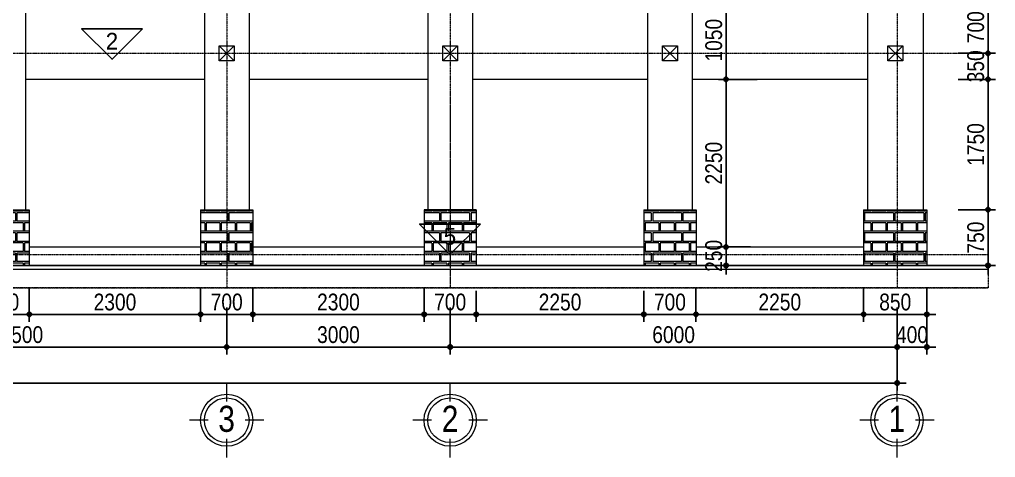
# Model space of a CAD drawing. Extents: x -79995 to 347433, y -157641 to 104789.
# Drawn here: x 8117 to 21219, y -64232 to -58352 of the extents above; entities that cross this region are included whole.
import ezdxf
from ezdxf.enums import TextEntityAlignment as Align

# ---------------------------------------------------------------- set-up
doc = ezdxf.new("R2010")
doc.units = 0
doc.linetypes.add('ACAD_ISO10W100', pattern=[18, 12, -3, 0, -3])
doc.linetypes.add('DASHED2', pattern=[0.375, 0.25, -0.125])
doc.layers.get('DEFPOINTS').update_dxf_attribs({"linetype": 'CONTINUOUS'})
for name, color, linetype in [('DIM', 1, 'CONTINUOUS'), ('HATCH', 8, 'CONTINUOUS'), ('HATCHNGOI', 22, 'CONTINUOUS'), ('TAGS', 60, 'CONTINUOUS'), ('TUONG', 131, 'CONTINUOUS')]:
    doc.layers.add(name, color=color, linetype=linetype)
for name, color, linetype, lineweight in [('HACHT', 8, 'CONTINUOUS', 5), ('NET-THAY', 2, 'CONTINUOUS', 13), ('TEN TRUC', 3, 'CONTINUOUS', 18), ('TRUC', 24, 'CONTINUOUS', 0)]:
    doc.layers.add(name, color=color, linetype=linetype, lineweight=lineweight)
doc.styles.add('AVO', font='')
doc.styles.add('HEL-CONDENSE', font='')
doc.styles.get("Standard").update_dxf_attribs({"font": '', "height": 25})
doc.styles.add('VNI-HELVE-CONDENSEN', font='')
doc.styles.get('AVO').set_extended_font_data('VNI-Avo')
doc.styles.get('HEL-CONDENSE').set_extended_font_data('VNI-Helve-Condense')
doc.styles.get('Standard').set_extended_font_data('VNI-Helve-Condense')
doc.styles.get('VNI-HELVE-CONDENSEN').set_extended_font_data('VNI-Helve-Condense')
doc.dimstyles.new('D100', dxfattribs={"dimtxt": 225, "dimasz": 1.2, "dimexe": 100, "dimexo": 0, "dimgap": 50, "dimtad": 1, "dimdec": 0, "dimzin": 13, "dimdsep": 46, "dimtxsty": 'HEL-CONDENSE', "dimblk": 'D50', "dimcen": 0, "dimclrd": 1, "dimclre": 1, "dimclrt": 7, "dimadec": 0, "dimazin": 0, "dimtfac": 1, "dimtdec": 0, "dimtmove": 0, "dimatfit": 3, "dimldrblk": 'D50', "dimfxl": 1, "dimtolj": 1, "dimtzin": 13, "dimarcsym": 0})
doc.dimstyles.get("Standard").update_dxf_attribs({"dimtxt": 0.18, "dimasz": 0.18, "dimexe": 0.18, "dimexo": 0.0625, "dimgap": 0.09, "dimtad": 0, "dimtih": 1, "dimtoh": 1, "dimdec": 4, "dimzin": 0, "dimdsep": 46, "dimtxsty": 'Standard', "dimcen": 0.09, "dimadec": 0, "dimazin": 0, "dimtfac": 1, "dimtdec": 4, "dimtofl": 0, "dimtmove": 0, "dimatfit": 3, "dimfxl": 1, "dimtolj": 1, "dimtzin": 0, "dimarcsym": 0})
pattern_1 = [(180, (-1310704.43, -309423.3), (-3e-14, -270.968), [387.35, -19.05]), (180, (-1310704.43, -309537.6), (-3e-14, -270.968), [387.35, -19.05]), (180, (-1310806.03, -309558.77), (-3e-14, -270.968), [184.15, -19.05]), (180, (-1310806.03, -309673.07), (-3e-14, -270.968), [184.15, -19.05]), (270, (-1310704.43, -309423.3), (406.4, -7e-14), [114.3, -156.6672]), (270, (-1310685.38, -309423.3), (406.4, -7e-14), [114.3, -156.6672]), (270, (-1310806.03, -309558.77), (203.2, -4e-14), [114.3, -156.6672]), (270, (-1310786.98, -309558.77), (203.2, -4e-14), [114.3, -156.6672])]

# ---------------------------------------------------------------- blocks, each defined once
blk = doc.blocks.new('D50')
at = {"layer": 'DIM'}
blk.add_hatch(color=256, dxfattribs=at).paths.add_polyline_path([(25, 0, 1), (-25, 0, 1)])
blk.add_line((25, 0), (100, 0), dxfattribs=at)
blk.add_circle((0, 0), 25, dxfattribs=at)
blk = doc.blocks.new('*D761')
at = {"layer": 'DEFPOINTS', "color": 0, "transparency": 16777216}
for p in [(5398, -62219), (10898, -62219), (10898, -62749)]:
    blk.add_point(p, dxfattribs=at)
at = {"layer": 'DIM', "color": 1, "lineweight": -2, "transparency": 16777216}
for p, q in [((5398, -62219), (5398, -62849)), ((10898, -62219), (10898, -62849)), ((5400, -62749), (10897, -62749))]:
    blk.add_line(p, q, dxfattribs=at)
at = {"layer": 'DIM', "color": 1, "lineweight": -2, "transparency": 16777216, "xscale": 1.199999999999999, "yscale": 1.199999999999999, "zscale": 1.199999999999999, "rotation": 180}
blk.add_blockref('D50', (5398, -62749), dxfattribs=at)
at = {"layer": 'DIM', "color": 1, "lineweight": -2, "transparency": 16777216, "xscale": 1.199999999999999, "yscale": 1.199999999999999, "zscale": 1.199999999999999}
blk.add_blockref('D50', (10898, -62749), dxfattribs=at)
at = {"layer": 'DIM', "color": 7, "transparency": 16777216, "insert": (8148, -62584), "char_height": 225, "attachment_point": 5, "style": 'HEL-CONDENSE'}
blk.add_mtext('\\A1;5500', dxfattribs=at)
blk = doc.blocks.new('*D762')
at = {"layer": 'DEFPOINTS', "color": 0, "transparency": 16777216}
for p in [(10898, -62219), (13898, -62219), (13898, -62749)]:
    blk.add_point(p, dxfattribs=at)
at = {"layer": 'DIM', "color": 1, "lineweight": -2, "transparency": 16777216}
for p, q in [((10898, -62219), (10898, -62849)), ((13898, -62219), (13898, -62849)), ((10900, -62749), (13897, -62749))]:
    blk.add_line(p, q, dxfattribs=at)
at = {"layer": 'DIM', "color": 1, "lineweight": -2, "transparency": 16777216, "xscale": 1.199999999999999, "yscale": 1.199999999999999, "zscale": 1.199999999999999, "rotation": 180}
blk.add_blockref('D50', (10898, -62749), dxfattribs=at)
at = {"layer": 'DIM', "color": 1, "lineweight": -2, "transparency": 16777216, "xscale": 1.199999999999999, "yscale": 1.199999999999999, "zscale": 1.199999999999999}
blk.add_blockref('D50', (13898, -62749), dxfattribs=at)
at = {"layer": 'DIM', "color": 7, "transparency": 16777216, "insert": (12398, -62584), "char_height": 225, "attachment_point": 5, "style": 'HEL-CONDENSE'}
blk.add_mtext('\\A1;3000', dxfattribs=at)
blk = doc.blocks.new('*D763')
at = {"layer": 'DEFPOINTS', "color": 0, "transparency": 16777216}
for p in [(13898, -62219), (19898, -62219), (19898, -62749)]:
    blk.add_point(p, dxfattribs=at)
at = {"layer": 'DIM', "color": 1, "lineweight": -2, "transparency": 16777216}
for p, q in [((13898, -62219), (13898, -62849)), ((19898, -62219), (19898, -62849)), ((13900, -62749), (19897, -62749))]:
    blk.add_line(p, q, dxfattribs=at)
at = {"layer": 'DIM', "color": 1, "lineweight": -2, "transparency": 16777216, "xscale": 1.199999999999999, "yscale": 1.199999999999999, "zscale": 1.199999999999999, "rotation": 180}
blk.add_blockref('D50', (13898, -62749), dxfattribs=at)
at = {"layer": 'DIM', "color": 1, "lineweight": -2, "transparency": 16777216, "xscale": 1.199999999999999, "yscale": 1.199999999999999, "zscale": 1.199999999999999}
blk.add_blockref('D50', (19898, -62749), dxfattribs=at)
at = {"layer": 'DIM', "color": 7, "transparency": 16777216, "insert": (16898, -62584), "char_height": 225, "attachment_point": 5, "style": 'HEL-CONDENSE'}
blk.add_mtext('\\A1;6000', dxfattribs=at)
blk = doc.blocks.new('*D764')
at = {"layer": 'DEFPOINTS', "color": 0, "transparency": 16777216}
for p in [(-13102, -62219), (19898, -62219), (19898, -63232)]:
    blk.add_point(p, dxfattribs=at)
at = {"layer": 'DIM', "color": 1, "lineweight": -2, "transparency": 16777216}
for p, q in [((-13102, -62219), (-13102, -63332)), ((19898, -62219), (19898, -63332)), ((-13100, -63232), (19897, -63232))]:
    blk.add_line(p, q, dxfattribs=at)
at = {"layer": 'DIM', "color": 1, "lineweight": -2, "transparency": 16777216, "xscale": 1.199999999999999, "yscale": 1.199999999999999, "zscale": 1.199999999999999, "rotation": 180}
blk.add_blockref('D50', (-13102, -63232), dxfattribs=at)
at = {"layer": 'DIM', "color": 1, "lineweight": -2, "transparency": 16777216, "xscale": 1.199999999999999, "yscale": 1.199999999999999, "zscale": 1.199999999999999}
blk.add_blockref('D50', (19898, -63232), dxfattribs=at)
at = {"layer": 'DIM', "color": 7, "transparency": 16777216, "insert": (3398, -63067), "char_height": 225, "attachment_point": 5, "style": 'HEL-CONDENSE'}
blk.add_mtext('\\A1;33000', dxfattribs=at)
blk = doc.blocks.new('A$C206177D3')
at = {"layer": 'TEN TRUC', "ltscale": 1000}
for p, q in [((-37, 240), (-37, 490)), ((-287, -10), (-537, -10)), ((463, -10), (213, -10)), ((-37, -510), (-37, -260))]:
    blk.add_line(p, q, dxfattribs=at)
blk.add_circle((-37, -10), 350, dxfattribs=at)
at = {"layer": 'TEN TRUC', "color": 254, "ltscale": 1000}
blk.add_circle((-37, -10), 300, dxfattribs=at)
blk = doc.blocks.new('*D773')
at = {"layer": 'DEFPOINTS', "color": 0, "transparency": 16777216}
for p in [(19898, -62219), (20298, -62219), (19898, -62749)]:
    blk.add_point(p, dxfattribs=at)
at = {"layer": 'HATCHNGOI', "color": 1, "lineweight": -2, "transparency": 16777216}
for p, q in [((19898, -62219), (19898, -62849)), ((20298, -62219), (20298, -62849)), ((20297, -62749), (19900, -62749))]:
    blk.add_line(p, q, dxfattribs=at)
at = {"layer": 'HATCHNGOI', "color": 1, "lineweight": -2, "transparency": 16777216, "xscale": 1.199999999999999, "yscale": 1.199999999999999, "zscale": 1.199999999999999, "rotation": 180}
blk.add_blockref('D50', (19898, -62749), dxfattribs=at)
at = {"layer": 'HATCHNGOI', "color": 1, "lineweight": -2, "transparency": 16777216, "xscale": 1.199999999999999, "yscale": 1.199999999999999, "zscale": 1.199999999999999}
blk.add_blockref('D50', (20298, -62749), dxfattribs=at)
at = {"layer": 'HATCHNGOI', "color": 7, "transparency": 16777216, "insert": (20098, -62584), "char_height": 225, "attachment_point": 5, "style": 'HEL-CONDENSE'}
blk.add_mtext('\\A1;400', dxfattribs=at)
blk = doc.blocks.new('*D798')
at = {"layer": 'DEFPOINTS', "color": 0, "linetype": 'Continuous', "transparency": 16777216}
for p in [(7548, -61955), (8248, -61955), (8248, -62311)]:
    blk.add_point(p, dxfattribs=at)
at = {"layer": 'DIM', "color": 1, "linetype": 'Continuous', "lineweight": -2, "transparency": 16777216}
for p, q in [((7548, -61955), (7548, -62411)), ((8248, -61955), (8248, -62411)), ((7550, -62311), (8247, -62311))]:
    blk.add_line(p, q, dxfattribs=at)
at = {"layer": 'DIM', "color": 1, "linetype": 'Continuous', "lineweight": -2, "transparency": 16777216, "xscale": 1.199999999999999, "yscale": 1.199999999999999, "zscale": 1.199999999999999, "rotation": 180}
blk.add_blockref('D50', (7548, -62311), dxfattribs=at)
at = {"layer": 'DIM', "color": 1, "linetype": 'Continuous', "lineweight": -2, "transparency": 16777216, "xscale": 1.199999999999999, "yscale": 1.199999999999999, "zscale": 1.199999999999999}
blk.add_blockref('D50', (8248, -62311), dxfattribs=at)
at = {"layer": 'DIM', "color": 7, "linetype": 'Continuous', "transparency": 16777216, "insert": (7898, -62146), "char_height": 225, "attachment_point": 5, "style": 'HEL-CONDENSE'}
blk.add_mtext('\\A1;700', dxfattribs=at)
blk = doc.blocks.new('*D799')
at = {"layer": 'DEFPOINTS', "color": 0, "linetype": 'Continuous', "transparency": 16777216}
for p in [(8248, -61955), (10548, -61955), (10548, -62311)]:
    blk.add_point(p, dxfattribs=at)
at = {"layer": 'DIM', "color": 1, "linetype": 'Continuous', "lineweight": -2, "transparency": 16777216}
for p, q in [((8248, -61955), (8248, -62411)), ((10548, -61955), (10548, -62411)), ((8250, -62311), (10547, -62311))]:
    blk.add_line(p, q, dxfattribs=at)
at = {"layer": 'DIM', "color": 1, "linetype": 'Continuous', "lineweight": -2, "transparency": 16777216, "xscale": 1.199999999999999, "yscale": 1.199999999999999, "zscale": 1.199999999999999, "rotation": 180}
blk.add_blockref('D50', (8248, -62311), dxfattribs=at)
at = {"layer": 'DIM', "color": 1, "linetype": 'Continuous', "lineweight": -2, "transparency": 16777216, "xscale": 1.199999999999999, "yscale": 1.199999999999999, "zscale": 1.199999999999999}
blk.add_blockref('D50', (10548, -62311), dxfattribs=at)
at = {"layer": 'DIM', "color": 7, "linetype": 'Continuous', "transparency": 16777216, "insert": (9398, -62146), "char_height": 225, "attachment_point": 5, "style": 'HEL-CONDENSE'}
blk.add_mtext('\\A1;2300', dxfattribs=at)
blk = doc.blocks.new('*D800')
at = {"layer": 'DEFPOINTS', "color": 0, "linetype": 'Continuous', "transparency": 16777216}
for p in [(10548, -61955), (11248, -61955), (11248, -62311)]:
    blk.add_point(p, dxfattribs=at)
at = {"layer": 'DIM', "color": 1, "linetype": 'Continuous', "lineweight": -2, "transparency": 16777216}
for p, q in [((10548, -61955), (10548, -62411)), ((11248, -61955), (11248, -62411)), ((10550, -62311), (11247, -62311))]:
    blk.add_line(p, q, dxfattribs=at)
at = {"layer": 'DIM', "color": 1, "linetype": 'Continuous', "lineweight": -2, "transparency": 16777216, "xscale": 1.199999999999999, "yscale": 1.199999999999999, "zscale": 1.199999999999999, "rotation": 180}
blk.add_blockref('D50', (10548, -62311), dxfattribs=at)
at = {"layer": 'DIM', "color": 1, "linetype": 'Continuous', "lineweight": -2, "transparency": 16777216, "xscale": 1.199999999999999, "yscale": 1.199999999999999, "zscale": 1.199999999999999}
blk.add_blockref('D50', (11248, -62311), dxfattribs=at)
at = {"layer": 'DIM', "color": 7, "linetype": 'Continuous', "transparency": 16777216, "insert": (10898, -62146), "char_height": 225, "attachment_point": 5, "style": 'HEL-CONDENSE'}
blk.add_mtext('\\A1;700', dxfattribs=at)
blk = doc.blocks.new('*D801')
at = {"layer": 'DEFPOINTS', "color": 0, "linetype": 'Continuous', "transparency": 16777216}
for p in [(11248, -61955), (13548, -61955), (13548, -62311)]:
    blk.add_point(p, dxfattribs=at)
at = {"layer": 'DIM', "color": 1, "linetype": 'Continuous', "lineweight": -2, "transparency": 16777216}
for p, q in [((11248, -61955), (11248, -62411)), ((13548, -61955), (13548, -62411)), ((11250, -62311), (13547, -62311))]:
    blk.add_line(p, q, dxfattribs=at)
at = {"layer": 'DIM', "color": 1, "linetype": 'Continuous', "lineweight": -2, "transparency": 16777216, "xscale": 1.199999999999999, "yscale": 1.199999999999999, "zscale": 1.199999999999999, "rotation": 180}
blk.add_blockref('D50', (11248, -62311), dxfattribs=at)
at = {"layer": 'DIM', "color": 1, "linetype": 'Continuous', "lineweight": -2, "transparency": 16777216, "xscale": 1.199999999999999, "yscale": 1.199999999999999, "zscale": 1.199999999999999}
blk.add_blockref('D50', (13548, -62311), dxfattribs=at)
at = {"layer": 'DIM', "color": 7, "linetype": 'Continuous', "transparency": 16777216, "insert": (12398, -62146), "char_height": 225, "attachment_point": 5, "style": 'HEL-CONDENSE'}
blk.add_mtext('\\A1;2300', dxfattribs=at)
blk = doc.blocks.new('*D802')
at = {"layer": 'DEFPOINTS', "color": 0, "linetype": 'Continuous', "transparency": 16777216}
for p in [(13548, -61955), (14248, -61994), (14248, -62311)]:
    blk.add_point(p, dxfattribs=at)
at = {"layer": 'DIM', "color": 1, "linetype": 'Continuous', "lineweight": -2, "transparency": 16777216}
for p, q in [((13548, -61955), (13548, -62411)), ((14248, -61994), (14248, -62411)), ((13550, -62311), (14247, -62311))]:
    blk.add_line(p, q, dxfattribs=at)
at = {"layer": 'DIM', "color": 1, "linetype": 'Continuous', "lineweight": -2, "transparency": 16777216, "xscale": 1.199999999999999, "yscale": 1.199999999999999, "zscale": 1.199999999999999, "rotation": 180}
blk.add_blockref('D50', (13548, -62311), dxfattribs=at)
at = {"layer": 'DIM', "color": 1, "linetype": 'Continuous', "lineweight": -2, "transparency": 16777216, "xscale": 1.199999999999999, "yscale": 1.199999999999999, "zscale": 1.199999999999999}
blk.add_blockref('D50', (14248, -62311), dxfattribs=at)
at = {"layer": 'DIM', "color": 7, "linetype": 'Continuous', "transparency": 16777216, "insert": (13898, -62146), "char_height": 225, "attachment_point": 5, "style": 'HEL-CONDENSE'}
blk.add_mtext('\\A1;700', dxfattribs=at)
blk = doc.blocks.new('*D803')
at = {"layer": 'DEFPOINTS', "color": 0, "linetype": 'Continuous', "transparency": 16777216}
for p in [(14248, -61994), (16498, -61994), (16498, -62311)]:
    blk.add_point(p, dxfattribs=at)
at = {"layer": 'DIM', "color": 1, "linetype": 'Continuous', "lineweight": -2, "transparency": 16777216}
for p, q in [((14248, -61994), (14248, -62411)), ((16498, -61994), (16498, -62411)), ((14250, -62311), (16497, -62311))]:
    blk.add_line(p, q, dxfattribs=at)
at = {"layer": 'DIM', "color": 1, "linetype": 'Continuous', "lineweight": -2, "transparency": 16777216, "xscale": 1.199999999999999, "yscale": 1.199999999999999, "zscale": 1.199999999999999, "rotation": 180}
blk.add_blockref('D50', (14248, -62311), dxfattribs=at)
at = {"layer": 'DIM', "color": 1, "linetype": 'Continuous', "lineweight": -2, "transparency": 16777216, "xscale": 1.199999999999999, "yscale": 1.199999999999999, "zscale": 1.199999999999999}
blk.add_blockref('D50', (16498, -62311), dxfattribs=at)
at = {"layer": 'DIM', "color": 7, "linetype": 'Continuous', "transparency": 16777216, "insert": (15373, -62146), "char_height": 225, "attachment_point": 5, "style": 'HEL-CONDENSE'}
blk.add_mtext('\\A1;2250', dxfattribs=at)
blk = doc.blocks.new('*D804')
at = {"layer": 'DEFPOINTS', "color": 0, "linetype": 'Continuous', "transparency": 16777216}
for p in [(17198, -61955), (16498, -61994), (17198, -62311)]:
    blk.add_point(p, dxfattribs=at)
at = {"layer": 'DIM', "color": 1, "linetype": 'Continuous', "lineweight": -2, "transparency": 16777216}
for p, q in [((17198, -61955), (17198, -62411)), ((16498, -61994), (16498, -62411)), ((16500, -62311), (17197, -62311))]:
    blk.add_line(p, q, dxfattribs=at)
at = {"layer": 'DIM', "color": 1, "linetype": 'Continuous', "lineweight": -2, "transparency": 16777216, "xscale": 1.199999999999999, "yscale": 1.199999999999999, "zscale": 1.199999999999999, "rotation": 180}
blk.add_blockref('D50', (16498, -62311), dxfattribs=at)
at = {"layer": 'DIM', "color": 1, "linetype": 'Continuous', "lineweight": -2, "transparency": 16777216, "xscale": 1.199999999999999, "yscale": 1.199999999999999, "zscale": 1.199999999999999}
blk.add_blockref('D50', (17198, -62311), dxfattribs=at)
at = {"layer": 'DIM', "color": 7, "linetype": 'Continuous', "transparency": 16777216, "insert": (16848, -62146), "char_height": 225, "attachment_point": 5, "style": 'HEL-CONDENSE'}
blk.add_mtext('\\A1;700', dxfattribs=at)
blk = doc.blocks.new('*D805')
at = {"layer": 'DEFPOINTS', "color": 0, "linetype": 'Continuous', "transparency": 16777216}
for p in [(17198, -61955), (19448, -61955), (19448, -62311)]:
    blk.add_point(p, dxfattribs=at)
at = {"layer": 'DIM', "color": 1, "linetype": 'Continuous', "lineweight": -2, "transparency": 16777216}
for p, q in [((17198, -61955), (17198, -62411)), ((19448, -61955), (19448, -62411)), ((17200, -62311), (19447, -62311))]:
    blk.add_line(p, q, dxfattribs=at)
at = {"layer": 'DIM', "color": 1, "linetype": 'Continuous', "lineweight": -2, "transparency": 16777216, "xscale": 1.199999999999999, "yscale": 1.199999999999999, "zscale": 1.199999999999999, "rotation": 180}
blk.add_blockref('D50', (17198, -62311), dxfattribs=at)
at = {"layer": 'DIM', "color": 1, "linetype": 'Continuous', "lineweight": -2, "transparency": 16777216, "xscale": 1.199999999999999, "yscale": 1.199999999999999, "zscale": 1.199999999999999}
blk.add_blockref('D50', (19448, -62311), dxfattribs=at)
at = {"layer": 'DIM', "color": 7, "linetype": 'Continuous', "transparency": 16777216, "insert": (18323, -62146), "char_height": 225, "attachment_point": 5, "style": 'HEL-CONDENSE'}
blk.add_mtext('\\A1;2250', dxfattribs=at)
blk = doc.blocks.new('*D806')
at = {"layer": 'DEFPOINTS', "color": 0, "linetype": 'Continuous', "transparency": 16777216}
for p in [(19448, -61955), (20298, -61955), (20298, -62311)]:
    blk.add_point(p, dxfattribs=at)
at = {"layer": 'DIM', "color": 1, "linetype": 'Continuous', "lineweight": -2, "transparency": 16777216}
for p, q in [((19448, -61955), (19448, -62411)), ((20298, -61955), (20298, -62411)), ((19450, -62311), (20297, -62311))]:
    blk.add_line(p, q, dxfattribs=at)
at = {"layer": 'DIM', "color": 1, "linetype": 'Continuous', "lineweight": -2, "transparency": 16777216, "xscale": 1.199999999999999, "yscale": 1.199999999999999, "zscale": 1.199999999999999, "rotation": 180}
blk.add_blockref('D50', (19448, -62311), dxfattribs=at)
at = {"layer": 'DIM', "color": 1, "linetype": 'Continuous', "lineweight": -2, "transparency": 16777216, "xscale": 1.199999999999999, "yscale": 1.199999999999999, "zscale": 1.199999999999999}
blk.add_blockref('D50', (20298, -62311), dxfattribs=at)
at = {"layer": 'DIM', "color": 7, "linetype": 'Continuous', "transparency": 16777216, "insert": (19873, -62146), "char_height": 225, "attachment_point": 5, "style": 'HEL-CONDENSE'}
blk.add_mtext('\\A1;850', dxfattribs=at)
blk = doc.blocks.new('*D861')
at = {"layer": 'DEFPOINTS', "color": 0, "linetype": 'Continuous', "transparency": 16777216}
for p in [(17816, -58105), (17602, -59155), (18019, -59155)]:
    blk.add_point(p, dxfattribs=at)
at = {"layer": 'DIM', "color": 1, "linetype": 'Continuous', "lineweight": -2, "transparency": 16777216}
for p, q in [((17816, -58105), (17502, -58105)), ((17602, -58106), (17602, -59154)), ((18019, -59155), (17502, -59155))]:
    blk.add_line(p, q, dxfattribs=at)
at = {"layer": 'DIM', "color": 1, "linetype": 'Continuous', "lineweight": -2, "transparency": 16777216, "xscale": 1.199999999999999, "yscale": 1.199999999999999, "zscale": 1.199999999999999}
for p, rotation in [((17602, -58105), 90), ((17602, -59155), 270)]:
    blk.add_blockref('D50', p, dxfattribs=dict(at, rotation=rotation))
at = {"layer": 'DIM', "color": 7, "linetype": 'Continuous', "transparency": 16777216, "insert": (17437, -58630), "char_height": 225, "attachment_point": 5, "rotation": 90, "style": 'HEL-CONDENSE'}
blk.add_mtext('\\A1;1050', dxfattribs=at)
blk = doc.blocks.new('*D862')
at = {"layer": 'DEFPOINTS', "color": 0, "linetype": 'Continuous', "transparency": 16777216}
for p in [(18019, -59155), (17602, -61405), (17928, -61405)]:
    blk.add_point(p, dxfattribs=at)
at = {"layer": 'DIM', "color": 1, "linetype": 'Continuous', "lineweight": -2, "transparency": 16777216}
for p, q in [((18019, -59155), (17502, -59155)), ((17602, -59156), (17602, -61404)), ((17928, -61405), (17502, -61405))]:
    blk.add_line(p, q, dxfattribs=at)
at = {"layer": 'DIM', "color": 1, "linetype": 'Continuous', "lineweight": -2, "transparency": 16777216, "xscale": 1.199999999999999, "yscale": 1.199999999999999, "zscale": 1.199999999999999}
for p, rotation in [((17602, -59155), 90), ((17602, -61405), 270)]:
    blk.add_blockref('D50', p, dxfattribs=dict(at, rotation=rotation))
at = {"layer": 'DIM', "color": 7, "linetype": 'Continuous', "transparency": 16777216, "insert": (17437, -60280), "char_height": 225, "attachment_point": 5, "rotation": 90, "style": 'HEL-CONDENSE'}
blk.add_mtext('\\A1;2250', dxfattribs=at)
blk = doc.blocks.new('*D863')
at = {"layer": 'DEFPOINTS', "color": 0, "linetype": 'Continuous', "transparency": 16777216}
for p in [(17928, -61405), (17602, -61655), (17996, -61655)]:
    blk.add_point(p, dxfattribs=at)
at = {"layer": 'DIM', "color": 1, "linetype": 'Continuous', "lineweight": -2, "transparency": 16777216}
for p, q in [((17928, -61405), (17502, -61405)), ((17602, -61406), (17602, -61654)), ((17996, -61655), (17502, -61655))]:
    blk.add_line(p, q, dxfattribs=at)
at = {"layer": 'DIM', "color": 1, "linetype": 'Continuous', "lineweight": -2, "transparency": 16777216, "xscale": 1.199999999999999, "yscale": 1.199999999999999, "zscale": 1.199999999999999}
for p, rotation in [((17602, -61405), 90), ((17602, -61655), 270)]:
    blk.add_blockref('D50', p, dxfattribs=dict(at, rotation=rotation))
at = {"layer": 'DIM', "color": 7, "linetype": 'Continuous', "transparency": 16777216, "insert": (17437, -61525), "char_height": 225, "attachment_point": 5, "rotation": 90, "style": 'HEL-CONDENSE'}
blk.add_mtext('\\A1;250', dxfattribs=at)
blk = doc.blocks.new('*D864')
at = {"layer": 'DEFPOINTS', "color": 0, "linetype": 'Continuous', "transparency": 16777216}
for p in [(20719, -58105), (20719, -58805), (21119, -58805)]:
    blk.add_point(p, dxfattribs=at)
at = {"layer": 'DIM', "color": 1, "linetype": 'Continuous', "lineweight": -2, "transparency": 16777216}
for p, q in [((20719, -58105), (21219, -58105)), ((21119, -58106), (21119, -58804)), ((20719, -58805), (21219, -58805))]:
    blk.add_line(p, q, dxfattribs=at)
at = {"layer": 'DIM', "color": 1, "linetype": 'Continuous', "lineweight": -2, "transparency": 16777216, "xscale": 1.199999999999999, "yscale": 1.199999999999999, "zscale": 1.199999999999999}
for p, rotation in [((21119, -58105), 90), ((21119, -58805), 270)]:
    blk.add_blockref('D50', p, dxfattribs=dict(at, rotation=rotation))
at = {"layer": 'DIM', "color": 7, "linetype": 'Continuous', "transparency": 16777216, "insert": (20954, -58455), "char_height": 225, "attachment_point": 5, "rotation": 90, "style": 'HEL-CONDENSE'}
blk.add_mtext('\\A1;700', dxfattribs=at)
blk = doc.blocks.new('*D869')
at = {"layer": 'DEFPOINTS', "color": 0, "linetype": 'Continuous', "transparency": 16777216}
for p in [(20719, -59155), (20719, -60905), (21119, -60905)]:
    blk.add_point(p, dxfattribs=at)
at = {"layer": 'DIM', "color": 1, "linetype": 'Continuous', "lineweight": -2, "transparency": 16777216}
for p, q in [((20719, -59155), (21219, -59155)), ((21119, -59156), (21119, -60904)), ((20719, -60905), (21219, -60905))]:
    blk.add_line(p, q, dxfattribs=at)
at = {"layer": 'DIM', "color": 1, "linetype": 'Continuous', "lineweight": -2, "transparency": 16777216, "xscale": 1.199999999999999, "yscale": 1.199999999999999, "zscale": 1.199999999999999}
for p, rotation in [((21119, -59155), 90), ((21119, -60905), 270)]:
    blk.add_blockref('D50', p, dxfattribs=dict(at, rotation=rotation))
at = {"layer": 'DIM', "color": 7, "linetype": 'Continuous', "transparency": 16777216, "insert": (20954, -60030), "char_height": 225, "attachment_point": 5, "rotation": 90, "style": 'HEL-CONDENSE'}
blk.add_mtext('\\A1;1750', dxfattribs=at)
blk = doc.blocks.new('*D870')
at = {"layer": 'DEFPOINTS', "color": 0, "linetype": 'Continuous', "transparency": 16777216}
for p in [(20719, -60905), (20719, -61655), (21119, -61655)]:
    blk.add_point(p, dxfattribs=at)
at = {"layer": 'DIM', "color": 1, "linetype": 'Continuous', "lineweight": -2, "transparency": 16777216}
for p, q in [((20719, -60905), (21219, -60905)), ((21119, -60906), (21119, -61654)), ((20719, -61655), (21219, -61655))]:
    blk.add_line(p, q, dxfattribs=at)
at = {"layer": 'DIM', "color": 1, "linetype": 'Continuous', "lineweight": -2, "transparency": 16777216, "xscale": 1.199999999999999, "yscale": 1.199999999999999, "zscale": 1.199999999999999}
for p, rotation in [((21119, -60905), 90), ((21119, -61655), 270)]:
    blk.add_blockref('D50', p, dxfattribs=dict(at, rotation=rotation))
at = {"layer": 'DIM', "color": 7, "linetype": 'Continuous', "transparency": 16777216, "insert": (20954, -61280), "char_height": 225, "attachment_point": 5, "rotation": 90, "style": 'HEL-CONDENSE'}
blk.add_mtext('\\A1;750', dxfattribs=at)
blk = doc.blocks.new('*D875')
at = {"layer": 'DEFPOINTS', "color": 0, "linetype": 'Continuous', "transparency": 16777216}
for p in [(20719, -58805), (20719, -59155), (21119, -59155)]:
    blk.add_point(p, dxfattribs=at)
at = {"layer": 'DIM', "color": 1, "linetype": 'Continuous', "lineweight": -2, "transparency": 16777216}
for p, q in [((20719, -58805), (21219, -58805)), ((21119, -58806), (21119, -59154)), ((20719, -59155), (21219, -59155))]:
    blk.add_line(p, q, dxfattribs=at)
at = {"layer": 'DIM', "color": 1, "linetype": 'Continuous', "lineweight": -2, "transparency": 16777216, "xscale": 1.199999999999999, "yscale": 1.199999999999999, "zscale": 1.199999999999999}
for p, rotation in [((21119, -58805), 90), ((21119, -59155), 270)]:
    blk.add_blockref('D50', p, dxfattribs=dict(at, rotation=rotation))
at = {"layer": 'DIM', "color": 7, "linetype": 'Continuous', "transparency": 16777216, "insert": (20954, -58980), "char_height": 225, "attachment_point": 5, "rotation": 90, "style": 'HEL-CONDENSE'}
blk.add_mtext('\\A1;350', dxfattribs=at)
blk = doc.blocks.new('TUONG-NAM')
at = {"layer": 'TAGS'}
blk.add_lwpolyline([(-453, -453), (453, -453), (0, 0)], close=True, dxfattribs=at)
at = {"layer": 'TAGS', "linetype": 'Continuous', "style": 'AVO'}
blk.add_attdef('KH-TUONG', text='', height=250, dxfattribs=at).set_placement((0, -269), align=Align.MIDDLE_CENTER)

msp = doc.modelspace()

# ---------------------------------------------------------------- hatches: boundary and pattern name
at = {"layer": 'HACHT'}
h = msp.add_hatch(dxfattribs=at)
h.set_pattern_fill('AR-BRELM', color=256, scale=2, angle=180, style=0)
h.set_pattern_definition(pattern_1)
h.paths.add_polyline_path([(7548.452, -60904.781), (7548.452, -61654.781), (8248.452, -61654.781), (8248.452, -60904.781)])
h = msp.add_hatch(dxfattribs=at)
h.set_pattern_fill('AR-BRELM', color=256, scale=2, angle=180, style=0)
h.set_pattern_definition(pattern_1)
h.paths.add_polyline_path([(10548.452, -60904.781), (10548.452, -61654.781), (11248.452, -61654.781), (11248.452, -60904.781)])
h = msp.add_hatch(dxfattribs=at)
h.set_pattern_fill('AR-BRELM', color=256, scale=2, angle=180, style=0)
h.set_pattern_definition(pattern_1)
h.paths.add_polyline_path([(13548.452, -60904.781), (13548.452, -61654.781), (14248.452, -61654.781), (14248.452, -60904.781)])
h = msp.add_hatch(dxfattribs=at)
h.set_pattern_fill('AR-BRELM', color=256, scale=2, angle=180, style=0)
h.set_pattern_definition(pattern_1)
h.paths.add_polyline_path([(17198.452, -61654.781), (17198.452, -60904.781), (16498.452, -60904.781), (16498.452, -61654.781)])
h = msp.add_hatch(dxfattribs=at)
h.set_pattern_fill('AR-BRELM', color=256, scale=2, angle=180, style=0)
h.set_pattern_definition(pattern_1)
h.paths.add_polyline_path([(20298.452, -61504.781), (20298.452, -60904.781), (19848.452, -60904.781), (19848.452, -61504.781)])
h.paths.add_polyline_path([(19448.452, -60904.781), (19448.452, -61504.781), (19848.452, -61504.781), (19848.452, -60904.781)])
h.paths.add_polyline_path([(19448.452, -61504.781), (19448.452, -61654.781), (19848.452, -61654.781), (19848.452, -61504.781)])
h.paths.add_polyline_path([(20298.452, -61654.781), (20298.452, -61504.781), (19848.452, -61504.781), (19848.452, -61654.781)])

# ---------------------------------------------------------------- linework, layer by layer
at = {"layer": 'HATCH'}
msp.add_lwpolyline([(11248.452, -61654.781), (13698.452, -61654.781)], dxfattribs=at)
at = {"layer": 'NET-THAY'}
for p, q in [((8248.452, -61404.781), (10548.452, -61404.781)), ((11248.452, -61404.781), (13548.452, -61404.781)), ((14248.452, -61404.781), (16498.452, -61404.781)), ((17198.452, -61404.781), (19448.452, -61404.781))]:
    msp.add_line(p, q, dxfattribs=at)
for points in [[(8198.452, -51604.781), (8198.452, -60904.781)], [(10598.452, -51604.781), (10598.452, -60904.781)], [(11198.452, -51604.781), (11198.452, -60904.781)], [(13598.452, -51604.781), (13598.452, -60904.781)], [(14198.452, -51604.781), (14198.452, -60904.781)], [(16548.452, -51604.781), (16548.452, -60904.781)], [(17148.452, -51604.781), (17148.452, -60904.781)], [(19498.452, -51604.781), (19498.452, -60904.781)], [(20248.452, -51604.781), (20248.452, -60904.781)], [(10798.452, -58704.781), (10998.452, -58704.781), (10998.452, -58904.781), (10798.452, -58904.781), (10798.452, -58704.781)], [(10998.452, -58704.781), (10798.452, -58904.781)], [(10798.452, -58704.781), (10998.452, -58904.781)], [(13798.452, -58704.781), (13998.452, -58704.781), (13998.452, -58904.781), (13798.452, -58904.781), (13798.452, -58704.781)], [(13998.452, -58704.781), (13798.452, -58904.781)], [(13798.452, -58704.781), (13998.452, -58904.781)], [(16748.452, -58704.781), (16948.452, -58704.781), (16948.452, -58904.781), (16748.452, -58904.781), (16748.452, -58704.781)], [(16948.452, -58704.781), (16748.452, -58904.781)], [(16748.452, -58704.781), (16948.452, -58904.781)], [(19773.452, -58704.781), (19973.452, -58704.781), (19973.452, -58904.781), (19773.452, -58904.781), (19773.452, -58704.781)], [(19973.452, -58704.781), (19773.452, -58904.781)], [(19773.452, -58704.781), (19973.452, -58904.781)], [(8198.452, -59154.781), (10598.452, -59154.781)], [(11198.452, -59154.781), (13598.452, -59154.781)], [(14198.452, -59154.781), (16548.452, -59154.781)], [(17148.452, -59154.781), (19498.452, -59154.781)], [(7548.452, -60904.781), (8248.452, -60904.781)], [(8248.452, -60904.781), (8248.452, -61654.781)], [(10548.452, -60904.781), (10548.452, -61654.781)], [(10548.452, -60904.781), (11248.452, -60904.781)], [(11248.452, -60904.781), (11248.452, -61654.781)], [(13548.452, -60904.781), (13548.452, -61654.781)], [(14248.452, -60904.781), (13548.452, -60904.781)], [(14248.452, -60904.781), (14248.452, -61654.781)], [(16498.452, -60904.781), (16498.452, -61654.781)], [(16498.452, -60904.781), (17198.452, -60904.781)], [(17198.452, -60904.781), (17198.452, -61654.781)], [(19448.452, -60904.781), (19448.452, -61654.781)], [(19448.452, -60904.781), (20298.452, -60904.781)], [(20298.452, -60904.781), (20298.452, -61654.781)], [(11248.452, -61504.781), (11248.452, -61654.781)]]:
    msp.add_lwpolyline(points, dxfattribs=at)
at = {"layer": 'TRUC', "linetype": 'ACAD_ISO10W100', "ltscale": 0.2}
msp.add_lwpolyline([(-14349.781, -47592.126), (21118.657, -47592.126), (21118.657, -61954.781), (-14349.781, -61954.781)], close=True, dxfattribs=at)
for points in [[(10898.452, -47592.126), (10898.452, -61954.781)], [(13898.452, -47592.126), (13898.452, -61954.781)], [(13898.452, -47592.126), (13898.452, -61954.781)], [(19898.452, -47592.126), (19898.452, -61954.781)], [(-14349.781, -58804.781), (21118.657, -58804.781)], [(-14349.781, -61504.781), (21118.657, -61504.781)], [(-14349.781, -61954.781), (21118.657, -61954.781)]]:
    msp.add_lwpolyline(points, dxfattribs=at)
at = {"layer": 'TRUC', "linetype": 'DASHED2', "ltscale": 0.2}
msp.add_lwpolyline([(13898.452, -59304.781), (13898.452, -61954.781)], dxfattribs=at)
at = {"layer": 'TUONG', "const_width": 20}
msp.add_lwpolyline([(21118.657, -61704.781), (-14349.781, -61704.781)], dxfattribs=at)
at = {"layer": 'TUONG'}
msp.add_lwpolyline([(21118.657, -61654.781), (-14349.781, -61654.781)], dxfattribs=at)

# ---------------------------------------------------------------- block references
at = {"layer": 'TAGS', "linetype": 'Continuous'}
ref = msp.add_blockref('TUONG-NAM', (9358.532, -58885.984), dxfattribs=dict(at, xscale=0.8999999999068677, yscale=0.9000000000232831, zscale=0.9, rotation=180))
ref.add_attrib('KH-TUONG', '2', dxfattribs={"color": 7, "linetype": 'Continuous', "height": 225, "style": 'AVO'}).set_placement((9358.087, -58643.63), align=Align.MIDDLE_CENTER)
ref = msp.add_blockref('TUONG-NAM', (13895.341, -61505.822), dxfattribs=dict(at, xscale=0.8999999999068677, yscale=0.9000000000232831, zscale=0.9, rotation=180))
ref.add_attrib('KH-TUONG', '5', dxfattribs={"color": 7, "linetype": 'Continuous', "height": 225, "style": 'AVO'}).set_placement((13894.896, -61263.468), align=Align.MIDDLE_CENTER)
at = {"layer": 'TAGS', "ltscale": 1000}
ref = msp.add_blockref('A$C206177D3', (10935.074, -63722.033), dxfattribs=at)
ref.add_attrib('A', '3', dxfattribs={"color": 7, "ltscale": 1000, "height": 350, "style": 'VNI-HELVE-CONDENSEN'}).set_placement((10896.77, -63887.671), align=Align.CENTER)
ref = msp.add_blockref('A$C206177D3', (13935.074, -63722.033), dxfattribs=at)
ref.add_attrib('A', '2', dxfattribs={"color": 7, "ltscale": 1000, "height": 350, "style": 'VNI-HELVE-CONDENSEN'}).set_placement((13896.77, -63887.671), align=Align.CENTER)
ref = msp.add_blockref('A$C206177D3', (19933.874, -63722.033), dxfattribs=at)
ref.add_attrib('A', '1', dxfattribs={"color": 7, "ltscale": 1000, "height": 350, "style": 'VNI-HELVE-CONDENSEN'}).set_placement((19895.57, -63887.671), align=Align.CENTER)

# ---------------------------------------------------------------- dimensions: what is measured, and where the dimension line sits
at = {"layer": 'DIM', "linetype": 'Continuous'}
for base, p1, p2, picture, middle in [((17602.36, -59154.781), (17815.892, -58104.781), (18018.98, -59154.781), '*D861', (17437.46, -58629.781)), ((17602.36, -61404.781), (18018.98, -59154.781), (17928.013, -61404.781), '*D862', (17437.46, -60279.781))]:
    dim = msp.add_linear_dim(base=base, p1=p1, p2=p2, angle=90, dimstyle='D100', override={"dimtmove": 1}, dxfattribs=at)
    dim.commit()
    dim.dimension.update_dxf_attribs({"geometry": picture, "text_midpoint": middle})
for base, p1, p2, picture, middle in [((21118.657, -58804.781), (20718.657, -58104.781), (20718.657, -58804.781), '*D864', (20953.757, -58454.781)), ((21118.657, -60904.781), (20718.657, -59154.781), (20718.657, -60904.781), '*D869', (20953.757, -60029.781)), ((21118.657, -61654.781), (20718.657, -60904.781), (20718.657, -61654.781), '*D870', (20953.757, -61279.781))]:
    dim = msp.add_linear_dim(base=base, p1=p1, p2=p2, angle=90, dimstyle='D100', dxfattribs=at)
    dim.commit()
    dim.dimension.update_dxf_attribs({"geometry": picture, "text_midpoint": middle})
dim = msp.add_linear_dim(base=(21118.657, -59154.781), p1=(20718.657, -58804.781), p2=(20718.657, -59154.781), angle=90, dimstyle='D100', dxfattribs=at)
dim.commit()
dim.dimension.update_dxf_attribs({"geometry": '*D875', "text_midpoint": (21118.657, -58979.781), "dimtype": 160})
dim = msp.add_linear_dim(base=(17602.36, -61654.781), p1=(17928.013, -61404.781), p2=(17996.404, -61654.781), angle=90, dimstyle='D100', override={"dimtmove": 1}, dxfattribs=at)
dim.commit()
dim.dimension.update_dxf_attribs({"geometry": '*D863', "text_midpoint": (17602.36, -61524.781), "dimtype": 160})
for base, p1, p2, picture, middle in [((8248.452, -62310.717), (7548.452, -61954.781), (8248.452, -61954.781), '*D798', (7898.452, -62145.817)), ((10548.452, -62310.717), (8248.452, -61954.781), (10548.452, -61954.781), '*D799', (9398.452, -62145.817)), ((11248.452, -62310.717), (10548.452, -61954.781), (11248.452, -61954.781), '*D800', (10898.452, -62145.817)), ((13548.452, -62310.717), (11248.452, -61954.781), (13548.452, -61954.781), '*D801', (12398.452, -62145.817)), ((14248.452, -62310.717), (13548.452, -61954.781), (14248.452, -61994.244), '*D802', (13898.452, -62145.817)), ((17198.452, -62310.717), (16498.452, -61994.244), (17198.452, -61954.781), '*D804', (16848.452, -62145.817)), ((19448.452, -62310.717), (17198.452, -61954.781), (19448.452, -61954.781), '*D805', (18323.452, -62145.817)), ((20298.452, -62310.717), (19448.452, -61954.781), (20298.452, -61954.781), '*D806', (19873.452, -62145.817)), ((16498.452, -62310.717), (14248.452, -61994.244), (16498.452, -61994.244), '*D803', (15373.452, -62145.817))]:
    dim = msp.add_linear_dim(base=base, p1=p1, p2=p2, dimstyle='D100', override={"dimtmove": 1}, dxfattribs=at)
    dim.commit()
    dim.dimension.update_dxf_attribs({"geometry": picture, "text_midpoint": middle})
at = {"layer": 'DIM'}
dim = msp.add_aligned_dim(p1=(-13101.548, -62219.115), p2=(19898.452, -62219.115), distance=-1012.771, dimstyle='D100', dxfattribs=at)
dim.commit()
dim.dimension.update_dxf_attribs({"geometry": '*D764', "text_midpoint": (3398.452, -63066.987)})
for base, p1, p2, picture, middle in [((10898.452, -62748.528), (5398.452, -62219.115), (10898.452, -62219.115), '*D761', (8148.452, -62583.628)), ((13898.452, -62748.528), (10898.452, -62219.115), (13898.452, -62219.115), '*D762', (12398.452, -62583.628)), ((19898.452, -62748.528), (13898.452, -62219.115), (19898.452, -62219.115), '*D763', (16898.452, -62583.628))]:
    dim = msp.add_linear_dim(base=base, p1=p1, p2=p2, angle=180, dimstyle='D100', override={"dimtmove": 1}, dxfattribs=at)
    dim.commit()
    dim.dimension.update_dxf_attribs({"geometry": picture, "text_midpoint": middle})
at = {"layer": 'HATCHNGOI', "color": 14}
dim = msp.add_linear_dim(base=(19898.452, -62748.528), p1=(20298.452, -62219.115), p2=(19898.452, -62219.115), dimstyle='Standard', override={"dimtxt": 225, "dimasz": 1.2, "dimexe": 100, "dimexo": 0, "dimgap": 50, "dimtad": 1, "dimtih": 0, "dimtoh": 0, "dimdec": 2, "dimzin": 13, "dimtxsty": 'HEL-CONDENSE', "dimblk": 'D50', "dimcen": 0, "dimclrd": 1, "dimclre": 1, "dimclrt": 7, "dimtdec": 2, "dimtofl": 1, "dimldrblk": 'D50', "dimtzin": 13}, dxfattribs=at)
dim.commit()
dim.dimension.update_dxf_attribs({"geometry": '*D773', "text_midpoint": (20098.452, -62748.528), "dimtype": 160})

doc.saveas('drawing.dxf')
